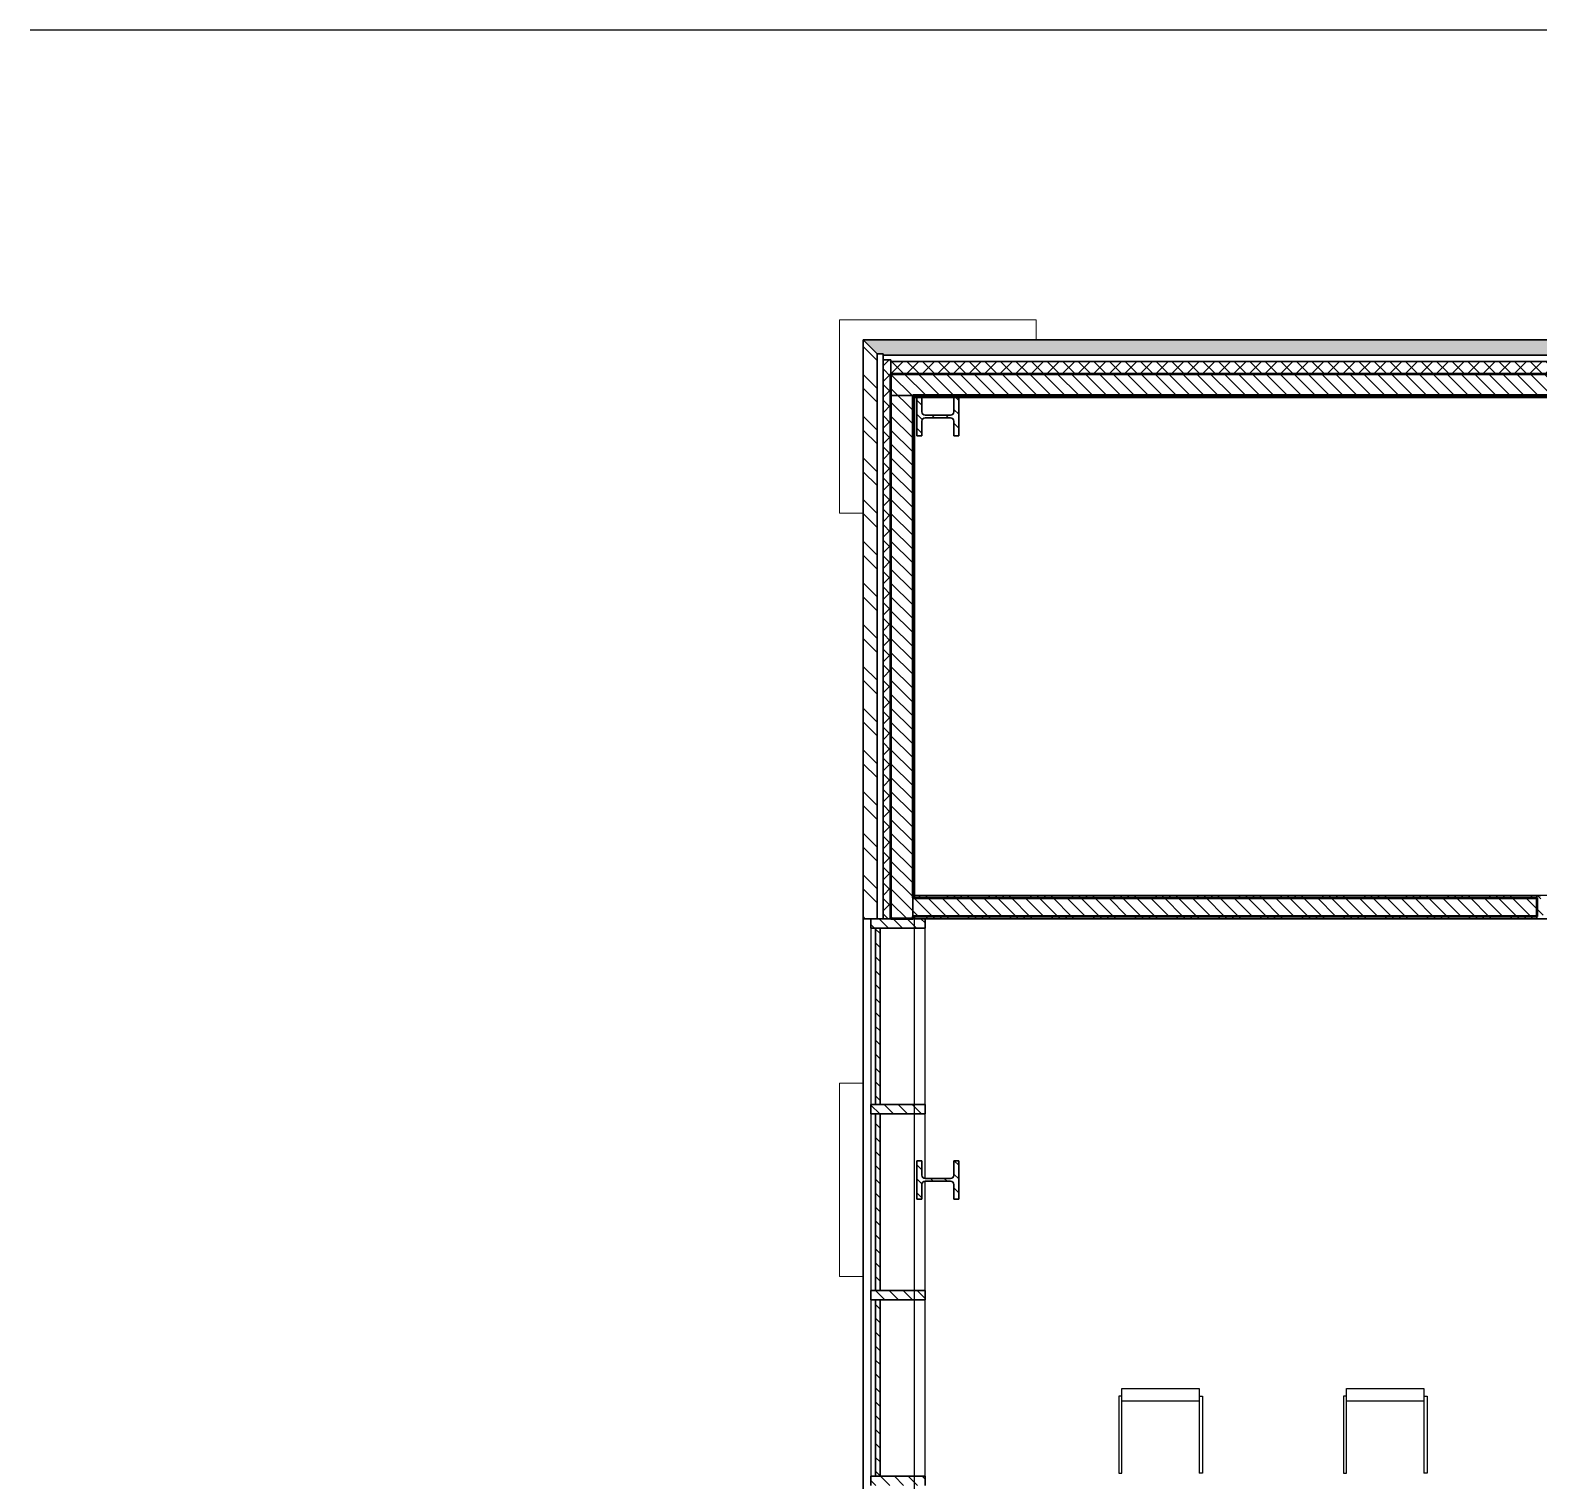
# Model space of a CAD drawing. Header units: millimetres. Extents: x -100 to 251604, y 0 to 25979.
# Drawn here: x 202999 to 212739, y 14940 to 24310 of the extents above; entities that cross this region are included whole.
import ezdxf

# ---------------------------------------------------------------- set-up
doc = ezdxf.new("R2010")
doc.units = ezdxf.units.MM
doc.layers.get('0').update_dxf_attribs({"true_color": 0xdfdfdf})
for name, color, linetype in [('Background_0', 7, 'Continuous'), ('Background_Back bricks', 7, 'Continuous'), ('Background_DOOR_FRAME', 253, 'Continuous'), ('Background_Front bricks', 7, 'Continuous'), ('Background_GLASS', 161, 'Continuous'), ('Background_WINDOW_FRAME', 253, 'Continuous'), ('Boundary_0', 7, 'Continuous'), ('Boundary_Air', 7, 'Continuous'), ('Boundary_Back bricks', 7, 'Continuous'), ('Boundary_BRX_2D_Symbols', 7, 'Continuous'), ('Boundary_Cavity Wall_ Back', 7, 'Continuous'), ('Boundary_Cavity Wall_ Front', 7, 'Continuous'), ('Boundary_DOOR_FRAME', 253, 'Continuous'), ('Boundary_Front bricks', 7, 'Continuous'), ('Boundary_GLASS', 161, 'Continuous'), ('Boundary_Gypsum Board', 54, 'Continuous'), ('Boundary_Insulation_ Polyurethane Foam', 42, 'Continuous'), ('Boundary_Interior Wall Plaster_ 140', 7, 'Continuous'), ('Boundary_Plaster_ Cement', 165, 'Continuous'), ('Boundary_WINDOW_FRAME', 253, 'Continuous'), ('Fill_0', 7, 'Continuous'), ('Fill_Back bricks', 7, 'Continuous'), ('Fill_DOOR_FRAME', 253, 'Continuous'), ('Fill_Front bricks', 7, 'Continuous'), ('Fill_GLASS', 161, 'Continuous'), ('Fill_Gypsum Board', 251, 'Continuous'), ('Fill_Insulation_ Polyurethane Foam', 42, 'Continuous'), ('Fill_Plaster_ Cement', 253, 'Continuous'), ('Fill_Supporting Wall_ Brick', 11, 'Continuous'), ('Fill_WINDOW_FRAME', 253, 'Continuous'), ('Viewport border', 7, 'Continuous')]:
    doc.layers.add(name, color=color, linetype=linetype)
for name, color, linetype, lineweight in [('Background_Air', 7, 'Continuous', 9), ('Background_Concrete_ Reinforced', 7, 'Continuous', 9), ('Background_Gypsum Board', 7, 'Continuous', 9), ('Background_Insulation_ Polyurethane Foam', 7, 'Continuous', 9), ('Background_Plaster_ Cement', 7, 'Continuous', 9), ('Background_Supporting Wall_ Brick', 7, 'Continuous', 9), ('BIM_SECTIONS', 151, 'Continuous', 25), ('Boundary_Supporting Wall_ Brick', 14, 'Continuous', 50)]:
    doc.layers.add(name, color=color, linetype=linetype, lineweight=lineweight)
doc.layers.add('BIM_ROOM_LINES', color=7, linetype='Continuous', plot=False)
pattern_1 = [(45, (-5377.5, -9300), (-44.90128, 44.90128), [])]
pattern_2 = [(45, (-5377.5, -9300), (-134.7038, 134.7038), []), (45, (-5332.6, -9300), (-134.7038, 134.7038), []), (45, (-5287.7, -9300), (-134.7038, 134.7038), []), (45, (-5242.8, -9300), (-134.7038, 134.7038), [])]

# ---------------------------------------------------------------- blocks, each defined once
blk = doc.blocks.new('*U11405')
for points in [[(-273.5, -254.1), (-323.5, -254.1), (-323.5, 245.9), (-273.5, 245.9)], [(-273.5, 245.9), (-273.5, 265.9), (224.3, 265.9), (224.3, 245.9)], [(-273.5, 245.9), (-243.5, 245.9)], [(-243.5, 245.9), (224.3, 245.9)], [(-243.5, -254.1), (-243.5, 245.9)], [(-243.5, -254.1), (-273.5, -254.1)], [(-273.5, -254.1), (-273.5, -274.1), (224.3, -274.1), (224.3, -254.1)], [(224.3, -254.1), (-243.5, -254.1)]]:
    blk.add_lwpolyline(points)
blk = doc.blocks.new('Main_Floor 3__section__..%5CMainBuilding.dwg', base_point=(-3894.6, -13009.5))
at = {"layer": 'Fill_0', "extrusion": (0, 0, -1)}
h = blk.add_hatch(dxfattribs=at)
h.set_pattern_fill('ANSI31', color=256, scale=20, style=0)
h.set_pattern_definition(pattern_1)
edge = h.paths.add_edge_path()
edge.add_line((-5724.5, 8928), (-5724.5, 8680))
edge.add_line((-5724.5, 8680), (-5756.5, 8680))
edge.add_line((-5756.5, 8680), (-5756.5, 8774))
edge.add_spline(control_points=[(-5756.5, 8774), (-5756.5, 8795), (-5777.5, 8795)], knot_values=[-0.785398, -0.785398, -0.785398, 0.785398, 0.785398, 0.785398], weights=[1, 0.707107, 1], degree=2, periodic=0)
edge.add_line((-5777.5, 8795), (-5941.5, 8795))
edge.add_spline(control_points=[(-5941.5, 8795), (-5962.5, 8795), (-5962.5, 8774)], knot_values=[-0.785398, -0.785398, -0.785398, 0.785398, 0.785398, 0.785398], weights=[1, 0.707107, 1], degree=2, periodic=0)
edge.add_line((-5962.5, 8774), (-5962.5, 8680))
edge.add_line((-5962.5, 8680), (-5994.5, 8680))
edge.add_line((-5994.5, 8680), (-5994.5, 8928))
edge.add_line((-5994.5, 8928), (-5962.5, 8928))
edge.add_line((-5962.5, 8928), (-5962.5, 8834))
edge.add_spline(control_points=[(-5962.5, 8834), (-5962.5, 8813), (-5941.5, 8813)], knot_values=[-0.785398, -0.785398, -0.785398, 0.785398, 0.785398, 0.785398], weights=[1, 0.707107, 1], degree=2, periodic=0)
edge.add_line((-5941.5, 8813), (-5777.5, 8813))
edge.add_spline(control_points=[(-5777.5, 8813), (-5756.5, 8813), (-5756.5, 8834)], knot_values=[-0.785398, -0.785398, -0.785398, 0.785398, 0.785398, 0.785398], weights=[1, 0.707107, 1], degree=2, periodic=0)
edge.add_line((-5756.5, 8834), (-5756.5, 8928))
edge.add_line((-5756.5, 8928), (-5724.5, 8928))
h = blk.add_hatch(dxfattribs=at)
h.set_pattern_fill('ANSI31', color=256, scale=20, style=0)
h.set_pattern_definition(pattern_1)
edge = h.paths.add_edge_path()
edge.add_line((-5962.5, 3750), (-5994.5, 3750))
edge.add_line((-5994.5, 3750), (-5994.5, 3998))
edge.add_line((-5994.5, 3998), (-5962.5, 3998))
edge.add_line((-5962.5, 3998), (-5962.5, 3904))
edge.add_spline(control_points=[(-5962.5, 3904), (-5962.5, 3883), (-5941.5, 3883)], knot_values=[-0.785398, -0.785398, -0.785398, 0.785398, 0.785398, 0.785398], weights=[1, 0.707107, 1], degree=2, periodic=0)
edge.add_line((-5941.5, 3883), (-5777.5, 3883))
edge.add_spline(control_points=[(-5777.5, 3883), (-5756.5, 3883), (-5756.5, 3904)], knot_values=[-0.785398, -0.785398, -0.785398, 0.785398, 0.785398, 0.785398], weights=[1, 0.707107, 1], degree=2, periodic=0)
edge.add_line((-5756.5, 3904), (-5756.5, 3998))
edge.add_line((-5756.5, 3998), (-5724.5, 3998))
edge.add_line((-5724.5, 3998), (-5724.5, 3750))
edge.add_line((-5724.5, 3750), (-5756.5, 3750))
edge.add_line((-5756.5, 3750), (-5756.5, 3844))
edge.add_spline(control_points=[(-5756.5, 3844), (-5756.5, 3865), (-5777.5, 3865)], knot_values=[-0.785398, -0.785398, -0.785398, 0.785398, 0.785398, 0.785398], weights=[1, 0.707107, 1], degree=2, periodic=0)
edge.add_line((-5777.5, 3865), (-5941.5, 3865))
edge.add_spline(control_points=[(-5941.5, 3865), (-5962.5, 3865), (-5962.5, 3844)], knot_values=[-0.785398, -0.785398, -0.785398, 0.785398, 0.785398, 0.785398], weights=[1, 0.707107, 1], degree=2, periodic=0)
edge.add_line((-5962.5, 3844), (-5962.5, 3750))
at = {"layer": 'Fill_Back bricks', "extrusion": (0, 0, -1)}
h = blk.add_hatch(dxfattribs=at)
h.set_pattern_fill('ANSI36', color=256, scale=20, style=0)
h.set_pattern_definition([(45, (-5377.5, -9300), (33.67596, 123.47852), [158.75, -31.75, 0, -31.75])])
h.paths.add_polyline_path([(-5507.5, 9210), (-5507.5, 9200), (-25887.5, 9200), (-25887.5, 9210), (-25977.5, 9300), (-5377.5, 9300), (-5467.5, 9210)])
at = {"layer": 'Fill_DOOR_FRAME', "extrusion": (0, 0, -1)}
h = blk.add_hatch(dxfattribs=at)
h.set_pattern_fill('ANSI31', color=256, scale=20, style=0)
h.set_pattern_definition(pattern_1)
h.paths.add_polyline_path([(-9752.5, 5710), (-9727.5, 5710), (-9727.5, 5560), (-9767.5, 5560), (-9767.5, 5670), (-9752.5, 5670)])
at = {"layer": 'Fill_Front bricks', "extrusion": (0, 0, -1)}
h = blk.add_hatch(dxfattribs=at)
h.set_pattern_fill('ANSI32', color=256, scale=20, style=0)
h.set_pattern_definition([(45, (-5377.5, -9300), (-134.7038, 134.7038), []), (45, (-5287.7, -9300), (-134.7038, 134.7038), [])])
h.paths.add_polyline_path([(-5377.5, 5560), (-5467.5, 5560), (-5467.5, 9210), (-5377.5, 9300)])
at = {"layer": 'Fill_GLASS', "extrusion": (0, 0, -1)}
h = blk.add_hatch(dxfattribs=at)
h.set_pattern_fill('ANSI31', color=256, scale=20, style=0)
h.set_pattern_definition(pattern_1)
h.paths.add_polyline_path([(-5457.5, 5500), (-5457.5, 4360), (-5487.5, 4360), (-5487.5, 5500)])
h = blk.add_hatch(dxfattribs=at)
h.set_pattern_fill('ANSI31', color=256, scale=20, style=0)
h.set_pattern_definition(pattern_1)
h.paths.add_polyline_path([(-5457.5, 4300), (-5457.5, 3160), (-5487.5, 3160), (-5487.5, 4300)])
h = blk.add_hatch(dxfattribs=at)
h.set_pattern_fill('ANSI31', color=256, scale=20, style=0)
h.set_pattern_definition(pattern_1)
h.paths.add_polyline_path([(-5457.5, 3100), (-5457.5, 1960), (-5487.5, 1960), (-5487.5, 3100)])
at = {"layer": 'Fill_Gypsum Board', "extrusion": (0, 0, -1)}
h = blk.add_hatch(dxfattribs=at)
h.set_pattern_fill('ANSI34', color=256, scale=10, style=0)
h.set_pattern_definition(pattern_2)
h.paths.add_polyline_path([(-5709.5, 8940), (-5697.5, 8940), (-5697.5, 5695), (-5709.5, 5695)])
h = blk.add_hatch(dxfattribs=at)
h.set_pattern_fill('ANSI34', color=256, scale=10, style=0)
h.set_pattern_definition(pattern_2)
h.paths.add_polyline_path([(-5709.5, 8940), (-5709.5, 8928), (-10692.5, 8928), (-10692.5, 8940)])
h = blk.add_hatch(dxfattribs=at)
h.set_pattern_fill('ANSI34', color=256, scale=10, style=0)
h.set_pattern_definition(pattern_2)
h.paths.add_polyline_path([(-5709.5, 5575), (-5697.5, 5575), (-5697.5, 5560), (-5709.5, 5560)])
at = {"layer": 'Fill_Insulation_ Polyurethane Foam', "extrusion": (0, 0, -1)}
h = blk.add_hatch(dxfattribs=at)
h.set_pattern_fill('INSULATION', color=256, scale=20, style=0)
h.set_pattern_definition([(45, (-5377.5, -9300), (-50.28943, 50.28943), []), (135, (-5377.5, -9300), (-50.28943, -50.28943), [])])
h.paths.add_polyline_path([(-5507.5, 5560), (-5557.5, 5560), (-5557.5, 9080), (-25797.5, 9080), (-25797.5, -9120), (-20237.5, -9120), (-20237.5, -9170), (-25847.5, -9170), (-25847.5, 9160), (-5557.5, 9160), (-5557.5, 9170), (-5507.5, 9170)])
at = {"layer": 'Fill_Plaster_ Cement', "extrusion": (0, 0, -1)}
h = blk.add_hatch(dxfattribs=at)
h.set_pattern_fill('ANSI34', color=256, scale=10, style=0)
h.set_pattern_definition(pattern_2)
h.paths.add_polyline_path([(-5709.5, 5710), (-5709.5, 5695), (-9727.5, 5695), (-9727.5, 5710)])
h = blk.add_hatch(dxfattribs=at)
h.set_pattern_fill('ANSI34', color=256, scale=10, style=0)
h.set_pattern_definition(pattern_2)
h.paths.add_polyline_path([(-9727.5, 5560), (-9727.5, 5575), (-5709.5, 5575), (-5709.5, 5560)])
at = {"layer": 'Fill_Supporting Wall_ Brick', "extrusion": (0, 0, -1)}
h = blk.add_hatch(dxfattribs=at)
h.set_pattern_fill('ANSI31', color=256, scale=20, style=0)
h.set_pattern_definition(pattern_1)
h.paths.add_polyline_path([(-19787.5, 5365), (-19787.5, 5485), (-17812.5, 5485), (-17812.5, 8940), (-20752.5, 8940), (-20752.5, 5485), (-20587.5, 5485), (-20587.5, 5365), (-20752.5, 5365), (-20752.5, 3885), (-13059.7, 3885), (-13059.7, 3765), (-20872.5, 3765), (-20872.5, 8940), (-25657.5, 8940), (-25657.5, -8980), (-20237.5, -8980), (-20237.5, -9120), (-25797.5, -9120), (-25797.5, 9080), (-5557.5, 9080), (-5557.5, 5560), (-5697.5, 5560), (-5697.5, 5575), (-9727.5, 5575), (-9727.5, 5695), (-5697.5, 5695), (-5697.5, 8940), (-10692.5, 8940), (-10692.5, 5695), (-10527.5, 5695), (-10527.5, 5575), (-10692.5, 5575), (-10692.5, 3765), (-11019.7, 3765), (-11019.7, 3885), (-10812.5, 3885), (-10812.5, 8940), (-13942.5, 8940), (-13942.5, 5365), (-16727.5, 5365), (-16727.5, 5485), (-14062.5, 5485), (-14062.5, 8940), (-17692.5, 8940), (-17692.5, 5485), (-17527.5, 5485), (-17527.5, 5365)])
at = {"layer": 'Fill_WINDOW_FRAME', "extrusion": (0, 0, -1)}
h = blk.add_hatch(dxfattribs=at)
h.set_pattern_fill('ANSI31', color=256, scale=20, style=0)
h.set_pattern_definition(pattern_1)
h.paths.add_polyline_path([(-5777.5, 5500), (-5777.5, 5560), (-5427.5, 5560), (-5427.5, 5500)])
h = blk.add_hatch(dxfattribs=at)
h.set_pattern_fill('ANSI31', color=256, scale=20, style=0)
h.set_pattern_definition(pattern_1)
h.paths.add_polyline_path([(-5777.5, 4300), (-5777.5, 4360), (-5427.5, 4360), (-5427.5, 4300)])
h = blk.add_hatch(dxfattribs=at)
h.set_pattern_fill('ANSI31', color=256, scale=20, style=0)
h.set_pattern_definition(pattern_1)
h.paths.add_polyline_path([(-5777.5, 3100), (-5777.5, 3160), (-5427.5, 3160), (-5427.5, 3100)])
h = blk.add_hatch(dxfattribs=at)
h.set_pattern_fill('ANSI31', color=256, scale=20, style=0)
h.set_pattern_definition(pattern_1)
h.paths.add_polyline_path([(-5777.5, 1900), (-5777.5, 1960), (-5427.5, 1960), (-5427.5, 1900)])
at = {"layer": 'Background_0'}
for p, q in [((5756.5, 8928), (5724.5, 8928)), ((5724.5, 8928), (5724.5, 8680)), ((5756.5, 8834), (5756.5, 8928)), ((5994.5, 8928), (5962.5, 8928)), ((5962.5, 8928), (5962.5, 8834)), ((5994.5, 8680), (5994.5, 8928)), ((5756.5, 8680), (5756.5, 8774)), ((5941.5, 8813), (5777.5, 8813)), ((5777.5, 8795), (5941.5, 8795)), ((5962.5, 8774), (5962.5, 8680)), ((5724.5, 8680), (5756.5, 8680)), ((5962.5, 8680), (5994.5, 8680)), ((5756.5, 3998), (5724.5, 3998)), ((5724.5, 3998), (5724.5, 3750)), ((5756.5, 3904), (5756.5, 3998)), ((5962.5, 3998), (5962.5, 3904)), ((5994.5, 3998), (5962.5, 3998)), ((5994.5, 3750), (5994.5, 3998)), ((5756.5, 3750), (5756.5, 3844)), ((5941.5, 3883), (5777.5, 3883)), ((5777.5, 3865), (5941.5, 3865)), ((5962.5, 3844), (5962.5, 3750)), ((5724.5, 3750), (5756.5, 3750)), ((5962.5, 3750), (5994.5, 3750))]:
    blk.add_line(p, q, dxfattribs=at)
at = {"layer": 'Background_0', "extrusion": (0, 0, -1)}
for centre, start, end in [((-5777.5, 8834), 270, 0), ((-5777.5, 8774), 0, 90), ((-5941.5, 8834), 180, 270), ((-5941.5, 8774), 90, 180), ((-5777.5, 3904), 270, 0), ((-5941.5, 3904), 180, 270), ((-5777.5, 3844), 0, 90), ((-5941.5, 3844), 90, 180)]:
    blk.add_arc(centre, 21, start, end, dxfattribs=at)
at = {"layer": 'Background_Air'}
for p, q in [((5467.5, 9210), (5467.5, 5560)), ((5507.5, 9210), (5467.5, 9210)), ((5507.5, 9170), (5507.5, 9210)), ((25887.5, 9200), (5507.5, 9200)), ((5507.5, 9200), (5507.5, 9170)), ((5507.5, 5560), (5507.5, 9170)), ((5507.5, 9170), (5557.5, 9170)), ((5557.5, 9170), (5557.5, 9160)), ((5557.5, 9160), (25847.5, 9160)), ((5467.5, 5560), (5507.5, 5560))]:
    blk.add_line(p, q, dxfattribs=at)
at = {"layer": 'Background_Back bricks'}
for p, q in [((5377.5, 9300), (5377.5, 9300)), ((5377.5, 9300), (5467.5, 9210)), ((25977.5, 9300), (5377.5, 9300)), ((5377.5, 9300), (5377.5, 9300)), ((5377.5, 9300), (5377.5, 9300)), ((5377.5, 9300), (5377.5, 9300)), ((5467.5, 9210), (5507.5, 9210)), ((5507.5, 9210), (5507.5, 9200)), ((5507.5, 9200), (25887.5, 9200))]:
    blk.add_line(p, q, dxfattribs=at)
at = {"layer": 'Background_Concrete_ Reinforced'}
for p, q in [((6494.5, 9428), (5224.5, 9428)), ((5224.5, 9428), (5224.5, 8180)), ((6494.5, 9300), (6494.5, 9428)), ((5224.5, 8180), (5377.5, 8180)), ((5377.5, 4498), (5224.5, 4498)), ((5224.5, 4498), (5224.5, 3250)), ((5224.5, 3250), (5377.5, 3250))]:
    blk.add_line(p, q, dxfattribs=at)
at = {"layer": 'Background_DOOR_FRAME'}
for p, q in [((9727.5, 5710), (9727.5, 5560)), ((9752.5, 5710), (9727.5, 5710)), ((9727.5, 5560), (9767.5, 5560))]:
    blk.add_line(p, q, dxfattribs=at)
at = {"layer": 'Background_Front bricks'}
for p, q in [((5377.5, 9300), (5377.5, 5560)), ((5377.5, 9300), (5377.5, 9300)), ((5377.5, 9300), (5377.5, 9300)), ((5467.5, 9210), (5377.5, 9300)), ((5377.5, 9300), (5377.5, -9300)), ((5377.5, -9300), (5377.5, 9300)), ((5377.5, 9300), (5377.5, -9300)), ((5467.5, 5560), (5467.5, 9210)), ((5377.5, 5560), (5467.5, 5560)), ((5377.5, -8900), (5377.5, 5560))]:
    blk.add_line(p, q, dxfattribs=at)
at = {"layer": 'Background_GLASS'}
for p, q in [((5457.5, 5500), (5457.5, 4360)), ((5487.5, 5500), (5457.5, 5500)), ((5487.5, 4360), (5487.5, 5500)), ((5457.5, 4360), (5487.5, 4360)), ((5487.5, 4300), (5457.5, 4300)), ((5457.5, 4300), (5457.5, 3160)), ((5487.5, 3160), (5487.5, 4300)), ((5457.5, 3160), (5487.5, 3160)), ((5487.5, 3100), (5457.5, 3100)), ((5457.5, 3100), (5457.5, 1960)), ((5487.5, 1960), (5487.5, 3100)), ((5457.5, 1960), (5487.5, 1960))]:
    blk.add_line(p, q, dxfattribs=at)
at = {"layer": 'Background_Gypsum Board'}
for p, q in [((5709.5, 8940), (5697.5, 8940)), ((5697.5, 8940), (5697.5, 5695)), ((5709.5, 5695), (5709.5, 8940)), ((5709.5, 8940), (5709.5, 8928)), ((10692.5, 8940), (5709.5, 8940)), ((5709.5, 8928), (10692.5, 8928)), ((5697.5, 5695), (5709.5, 5695)), ((5697.5, 5575), (5697.5, 5560)), ((5709.5, 5575), (5697.5, 5575)), ((5697.5, 5560), (5709.5, 5560)), ((5709.5, 5560), (5709.5, 5575))]:
    blk.add_line(p, q, dxfattribs=at)
at = {"layer": 'Background_Insulation_ Polyurethane Foam'}
for p, q in [((5507.5, 9170), (5507.5, 5560)), ((5557.5, 9170), (5507.5, 9170)), ((5557.5, 9160), (5557.5, 9170)), ((25847.5, 9160), (5557.5, 9160)), ((5557.5, 8940), (5557.5, 9080)), ((5557.5, 9080), (25657.5, 9080)), ((5557.5, 5560), (5557.5, 8940)), ((5507.5, 5560), (5557.5, 5560))]:
    blk.add_line(p, q, dxfattribs=at)
at = {"layer": 'Background_Plaster_ Cement'}
for p, q in [((5709.5, 5710), (5709.5, 5695)), ((9727.5, 5710), (5709.5, 5710)), ((5709.5, 5695), (9727.5, 5695)), ((9727.5, 5695), (9727.5, 5710)), ((9727.5, 5575), (5709.5, 5575)), ((5709.5, 5575), (5709.5, 5560)), ((5709.5, 5560), (9727.5, 5560)), ((9727.5, 5560), (9727.5, 5575))]:
    blk.add_line(p, q, dxfattribs=at)
at = {"layer": 'Background_Supporting Wall_ Brick'}
for p, q in [((25657.5, 9080), (5557.5, 9080)), ((5557.5, 9080), (5557.5, 8940)), ((5557.5, 8940), (5557.5, 5560)), ((5697.5, 8940), (5709.5, 8940)), ((5697.5, 5695), (5697.5, 8940)), ((5709.5, 8940), (10692.5, 8940)), ((5709.5, 5695), (5697.5, 5695)), ((9727.5, 5695), (5709.5, 5695)), ((9727.5, 5575), (9727.5, 5695)), ((5557.5, 5560), (5697.5, 5560)), ((5697.5, 5560), (5697.5, 5575)), ((5697.5, 5575), (5709.5, 5575)), ((5709.5, 5575), (9727.5, 5575))]:
    blk.add_line(p, q, dxfattribs=at)
at = {"layer": 'Background_WINDOW_FRAME'}
for p, q in [((5777.5, 5560), (5427.5, 5560)), ((5427.5, 5560), (5427.5, 5500)), ((5777.5, 5500), (5777.5, 5560)), ((5457.5, 5500), (5427.5, 5500)), ((5427.5, 5500), (5427.5, 4360)), ((5427.5, 5500), (5777.5, 5500)), ((5777.5, 5500), (5487.5, 5500)), ((5777.5, 4360), (5777.5, 5500)), ((5427.5, 4360), (5427.5, 4300)), ((5777.5, 4360), (5427.5, 4360)), ((5457.5, 4300), (5427.5, 4300)), ((5427.5, 4300), (5777.5, 4300)), ((5427.5, 4300), (5427.5, 3160)), ((5777.5, 4300), (5487.5, 4300)), ((5777.5, 4300), (5777.5, 4360)), ((5777.5, 3883), (5777.5, 4300)), ((5777.5, 3160), (5777.5, 3865)), ((5427.5, 3160), (5427.5, 3100)), ((5777.5, 3160), (5427.5, 3160)), ((5777.5, 3100), (5777.5, 3160)), ((5457.5, 3100), (5427.5, 3100)), ((5427.5, 3100), (5427.5, 1960)), ((5427.5, 3100), (5777.5, 3100)), ((5777.5, 3100), (5487.5, 3100)), ((5777.5, 1960), (5777.5, 3100)), ((5777.5, 1960), (5427.5, 1960)), ((5427.5, 1960), (5427.5, 1900)), ((5777.5, 1900), (5777.5, 1960))]:
    blk.add_line(p, q, dxfattribs=at)
at = {"layer": 'BIM_ROOM_LINES'}
for p, q in [((5724.5, 8928), (5709.5, 8928)), ((5709.5, 5710), (5709.5, 8928)), ((5709.5, 8928), (10677.5, 8928)), ((5962.5, 8928), (5756.5, 8928)), ((10677.5, 8928), (5994.5, 8928)), ((10677.5, 5710), (5709.5, 5710)), ((5709.5, -8968), (5709.5, 5560)), ((5709.5, 5560), (10677.5, 5560)), ((10677.5, 5560), (5777.5, 5560))]:
    blk.add_line(p, q, dxfattribs=at)
at = {"layer": 'BIM_SECTIONS'}
blk.add_lwpolyline([(46605, 11300), (0, 11300)], dxfattribs=at)
at = {"layer": 'Boundary_0'}
for p, q in [((5724.5, 8928), (5756.5, 8928)), ((5724.5, 8680), (5724.5, 8928)), ((5756.5, 8928), (5756.5, 8834)), ((5962.5, 8834), (5962.5, 8928)), ((5962.5, 8928), (5994.5, 8928)), ((5994.5, 8928), (5994.5, 8680)), ((5756.5, 8774), (5756.5, 8680)), ((5777.5, 8813), (5941.5, 8813)), ((5941.5, 8795), (5777.5, 8795)), ((5962.5, 8680), (5962.5, 8774)), ((5756.5, 8680), (5724.5, 8680)), ((5994.5, 8680), (5962.5, 8680)), ((5724.5, 3750), (5724.5, 3998)), ((5724.5, 3998), (5756.5, 3998)), ((5756.5, 3998), (5756.5, 3904)), ((5962.5, 3904), (5962.5, 3998)), ((5962.5, 3998), (5994.5, 3998)), ((5994.5, 3998), (5994.5, 3750)), ((5756.5, 3844), (5756.5, 3750)), ((5777.5, 3883), (5941.5, 3883)), ((5941.5, 3865), (5777.5, 3865)), ((5962.5, 3750), (5962.5, 3844)), ((5756.5, 3750), (5724.5, 3750)), ((5994.5, 3750), (5962.5, 3750))]:
    blk.add_line(p, q, dxfattribs=at)
for centre, start, end in [((5777.5, 8834), 180, 270), ((5777.5, 8774), 90, 180), ((5941.5, 8834), 270, 0), ((5941.5, 8774), 0, 90), ((5777.5, 3904), 180, 270), ((5941.5, 3904), 270, 0), ((5777.5, 3844), 90, 180), ((5941.5, 3844), 0, 90)]:
    blk.add_arc(centre, 21, start, end, dxfattribs=at)
at = {"layer": 'Boundary_Air'}
for p, q in [((5467.5, 5560), (5467.5, 9210)), ((5467.5, 9210), (5507.5, 9210)), ((5507.5, 9210), (5507.5, 9170)), ((5507.5, 9200), (25887.5, 9200)), ((5507.5, 9170), (5507.5, 9200)), ((5507.5, 9170), (5507.5, 5560)), ((5557.5, 9170), (5507.5, 9170)), ((5557.5, 9160), (5557.5, 9170)), ((25847.5, 9160), (5557.5, 9160)), ((5507.5, 5560), (5467.5, 5560))]:
    blk.add_line(p, q, dxfattribs=at)
at = {"layer": 'Boundary_Back bricks'}
for p, q in [((5467.5, 9210), (5377.5, 9300)), ((5377.5, 9300), (25977.5, 9300)), ((5507.5, 9210), (5467.5, 9210)), ((5507.5, 9200), (5507.5, 9210)), ((25887.5, 9200), (5507.5, 9200))]:
    blk.add_line(p, q, dxfattribs=at)
at = {"layer": 'Boundary_Cavity Wall_ Back'}
for p, q in [((5467.5, 9210), (5377.5, 9300)), ((5377.5, 9300), (25977.5, 9300)), ((5507.5, 9210), (5467.5, 9210)), ((5507.5, 9170), (5507.5, 9210)), ((5557.5, 9170), (5507.5, 9170)), ((5557.5, 8940), (5557.5, 9170)), ((5709.5, 8940), (5557.5, 8940)), ((5709.5, 8928), (5709.5, 8940)), ((10692.5, 8928), (5709.5, 8928))]:
    blk.add_line(p, q, dxfattribs=at)
at = {"layer": 'Boundary_Cavity Wall_ Front'}
for p, q in [((5377.5, 5560), (5377.5, 9300)), ((5377.5, 9300), (5467.5, 9210)), ((5467.5, 9210), (5507.5, 9210)), ((5507.5, 9210), (5507.5, 9170)), ((5507.5, 9170), (5557.5, 9170)), ((5557.5, 9170), (5557.5, 8940)), ((5557.5, 8940), (5709.5, 8940)), ((5709.5, 8940), (5709.5, 5695)), ((5709.5, 5695), (5697.5, 5695)), ((5697.5, 5695), (5697.5, 5575)), ((5709.5, 5560), (5377.5, 5560)), ((5697.5, 5575), (5709.5, 5575)), ((5709.5, 5575), (5709.5, 5560))]:
    blk.add_line(p, q, dxfattribs=at)
at = {"layer": 'Boundary_DOOR_FRAME'}
for p, q in [((9727.5, 5560), (9727.5, 5710)), ((9727.5, 5710), (9752.5, 5710)), ((9767.5, 5560), (9727.5, 5560))]:
    blk.add_line(p, q, dxfattribs=at)
at = {"layer": 'Boundary_Front bricks'}
for p, q in [((5377.5, 5560), (5377.5, 9300)), ((5377.5, 9300), (5467.5, 9210)), ((5467.5, 9210), (5467.5, 5560)), ((5467.5, 5560), (5377.5, 5560))]:
    blk.add_line(p, q, dxfattribs=at)
at = {"layer": 'Boundary_GLASS'}
for p, q in [((5457.5, 5500), (5487.5, 5500)), ((5457.5, 4360), (5457.5, 5500)), ((5487.5, 5500), (5487.5, 4360)), ((5487.5, 4360), (5457.5, 4360)), ((5457.5, 4300), (5487.5, 4300)), ((5457.5, 3160), (5457.5, 4300)), ((5487.5, 4300), (5487.5, 3160)), ((5487.5, 3160), (5457.5, 3160)), ((5457.5, 3100), (5487.5, 3100)), ((5457.5, 1960), (5457.5, 3100)), ((5487.5, 3100), (5487.5, 1960)), ((5487.5, 1960), (5457.5, 1960))]:
    blk.add_line(p, q, dxfattribs=at)
at = {"layer": 'Boundary_Gypsum Board'}
for p, q in [((5697.5, 5695), (5697.5, 8940)), ((5697.5, 8940), (5709.5, 8940)), ((5709.5, 8940), (5709.5, 5695)), ((5709.5, 8940), (10692.5, 8940)), ((5709.5, 8928), (5709.5, 8940)), ((10692.5, 8928), (5709.5, 8928)), ((5709.5, 5695), (5697.5, 5695)), ((5697.5, 5560), (5697.5, 5575)), ((5697.5, 5575), (5709.5, 5575)), ((5709.5, 5560), (5697.5, 5560)), ((5709.5, 5575), (5709.5, 5560))]:
    blk.add_line(p, q, dxfattribs=at)
at = {"layer": 'Boundary_Insulation_ Polyurethane Foam'}
for p, q in [((5507.5, 5560), (5507.5, 9170)), ((5507.5, 9170), (5557.5, 9170)), ((5557.5, 9170), (5557.5, 9160)), ((5557.5, 9160), (25847.5, 9160)), ((25797.5, 9080), (5557.5, 9080)), ((5557.5, 9080), (5557.5, 5560)), ((5557.5, 5560), (5507.5, 5560))]:
    blk.add_line(p, q, dxfattribs=at)
at = {"layer": 'Boundary_Interior Wall Plaster_ 140'}
for p, q in [((5697.5, 5575), (5697.5, 5695)), ((5697.5, 5695), (5709.5, 5695)), ((5709.5, 5695), (5709.5, 5710)), ((5709.5, 5710), (9727.5, 5710)), ((9727.5, 5710), (9727.5, 5560)), ((5709.5, 5575), (5697.5, 5575)), ((5709.5, 5560), (5709.5, 5575)), ((9727.5, 5560), (5709.5, 5560))]:
    blk.add_line(p, q, dxfattribs=at)
at = {"layer": 'Boundary_Plaster_ Cement'}
for p, q in [((5709.5, 5710), (9727.5, 5710)), ((5709.5, 5695), (5709.5, 5710)), ((9727.5, 5695), (5709.5, 5695)), ((9727.5, 5710), (9727.5, 5695)), ((5709.5, 5560), (5709.5, 5575)), ((5709.5, 5575), (9727.5, 5575)), ((9727.5, 5560), (5709.5, 5560)), ((9727.5, 5575), (9727.5, 5560))]:
    blk.add_line(p, q, dxfattribs=at)
at = {"layer": 'Boundary_Supporting Wall_ Brick'}
for p, q in [((5557.5, 5560), (5557.5, 9080)), ((5557.5, 9080), (25797.5, 9080)), ((10692.5, 8940), (5697.5, 8940)), ((5697.5, 8940), (5697.5, 5695)), ((5697.5, 5695), (9727.5, 5695)), ((9727.5, 5695), (9727.5, 5575)), ((5697.5, 5560), (5557.5, 5560)), ((9727.5, 5575), (5697.5, 5575)), ((5697.5, 5575), (5697.5, 5560))]:
    blk.add_line(p, q, dxfattribs=at)
at = {"layer": 'Boundary_WINDOW_FRAME'}
for p, q in [((5427.5, 5500), (5427.5, 5560)), ((5427.5, 5560), (5777.5, 5560)), ((5777.5, 5560), (5777.5, 5500)), ((5777.5, 5500), (5427.5, 5500)), ((5427.5, 4300), (5427.5, 4360)), ((5427.5, 4360), (5777.5, 4360)), ((5777.5, 4300), (5427.5, 4300)), ((5777.5, 4360), (5777.5, 4300)), ((5427.5, 3100), (5427.5, 3160)), ((5427.5, 3160), (5777.5, 3160)), ((5777.5, 3160), (5777.5, 3100)), ((5777.5, 3100), (5427.5, 3100)), ((5427.5, 1900), (5427.5, 1960)), ((5427.5, 1960), (5777.5, 1960)), ((5777.5, 1960), (5777.5, 1900))]:
    blk.add_line(p, q, dxfattribs=at)
at = {"layer": 'Boundary_BRX_2D_Symbols', "rotation": 269.9999999999998}
for p in [(7302.1, 2203), (8752.1, 2203)]:
    blk.add_blockref('*U11405', p, dxfattribs=at)

msp = doc.modelspace()

# ---------------------------------------------------------------- block references
at = {"layer": 'Viewport border'}
msp.add_blockref('Main_Floor 3__section__..%5CMainBuilding.dwg', (199104, 0), dxfattribs=at)

doc.saveas('drawing.dxf')
